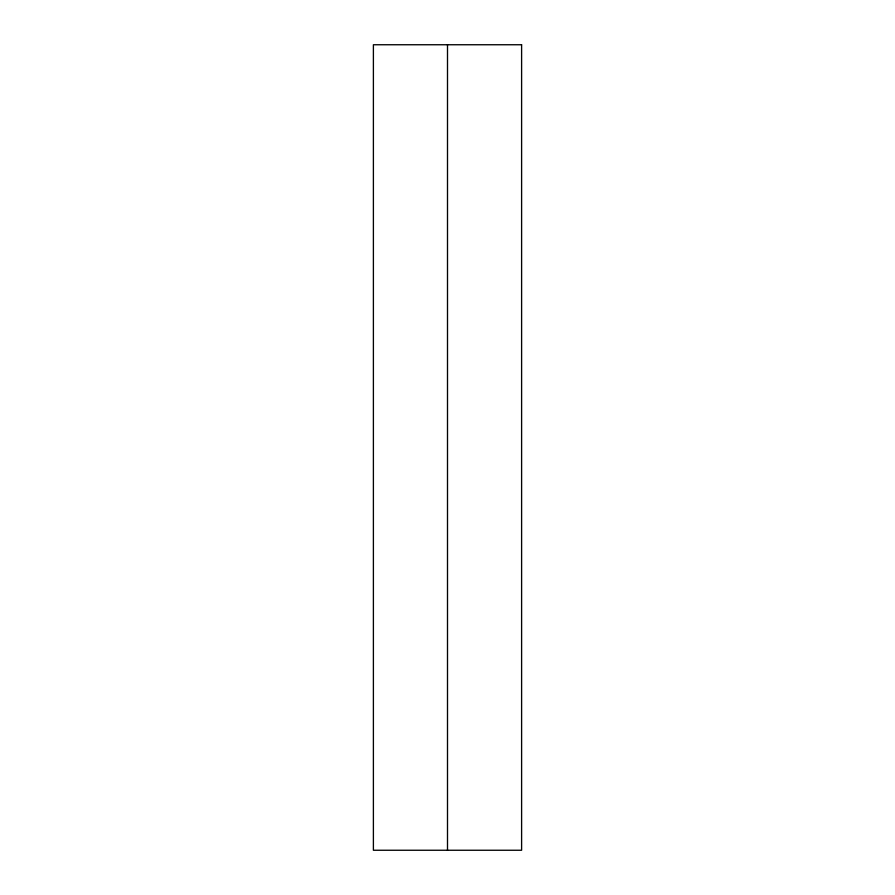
<?xml version="1.0" encoding="UTF-8"?>
<svg xmlns="http://www.w3.org/2000/svg" width="895" height="895" viewBox="0 0 895 895"><rect width="100%" height="100%" fill="white"/><g stroke="black" fill="none" stroke-linecap="round" stroke-linejoin="round"><path stroke-width="1.34" d="M447.5 44.75L447.5 850.25M521.606 44.75L373.394 44.75L373.394 850.25L521.606 850.25L521.606 44.75"/></g></svg>
